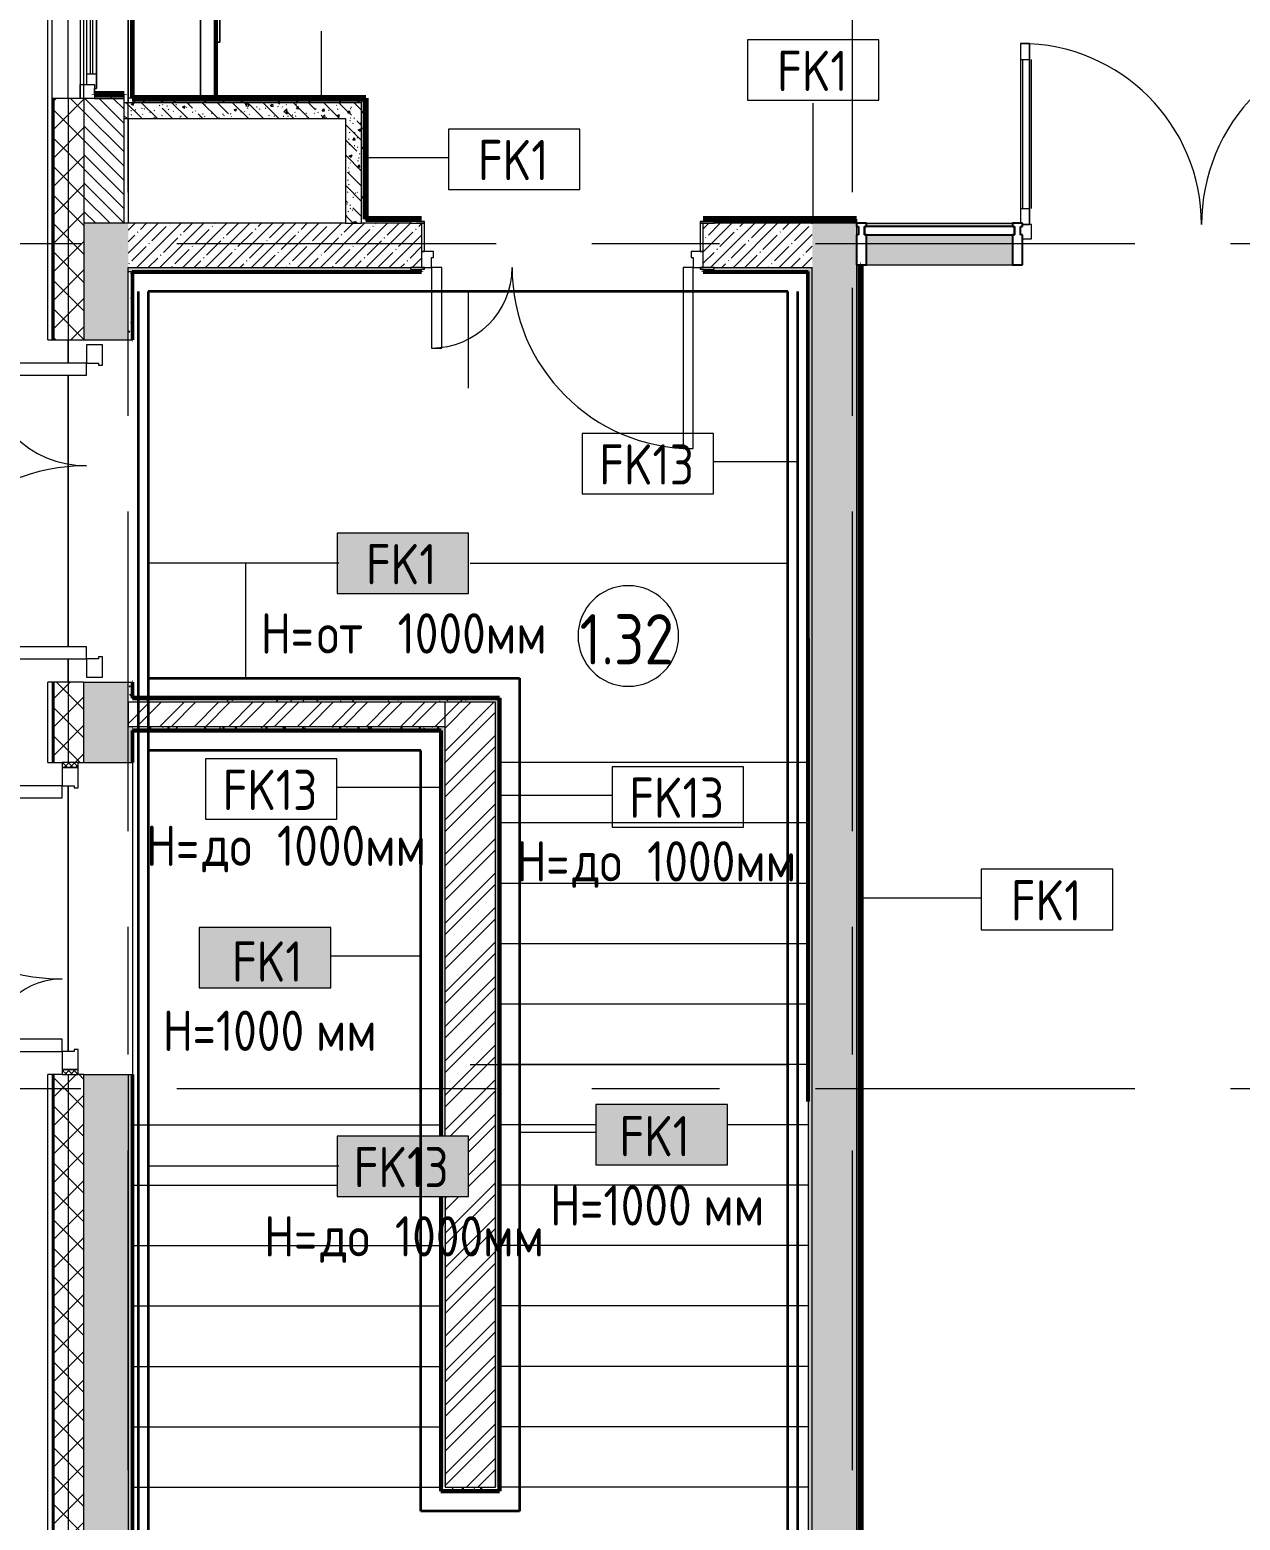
# Model space of a CAD drawing. Header units: millimetres. Extents: x -4060 to 187734, y -8553 to 29000.
# Drawn here: x -379 to 5637, y 1456 to 8861 of the extents above; entities that cross this region are included whole.
import ezdxf

# ---------------------------------------------------------------- set-up
doc = ezdxf.new("R2010")
doc.units = ezdxf.units.MM
doc.linetypes.add('Осевая', pattern=[3175, 635, -476.25, 1587.5, -476.25])
for name, color, linetype, lineweight in [('A-AREA-IDEN', 7, 'Continuous', 9), ('A-DETL', 7, 'Continuous', 9), ('A-DETL-1', 7, 'Continuous', 35), ('A-DETL-GENF', 7, 'Continuous', 9), ('A-DOOR', 7, 'Continuous', 9), ('A-DOOR-1', 7, 'Continuous', 13), ('A-DOOR-FRAM', 7, 'Continuous', 13), ('A-DOOR-FRAM-1', 7, 'Continuous', 9), ('A-GLAZ', 7, 'Continuous', 9), ('A-GLAZ-1', 7, 'Continuous', 13), ('A-GLAZ-CURT', 7, 'Continuous', 9), ('A-GLAZ-CURT-1', 7, 'Continuous', 25), ('A-GLAZ-CWMG', 7, 'Continuous', 9), ('A-GLAZ-CWMG-1', 7, 'Continuous', 25), ('A-WALL', 7, 'Continuous', 9), ('A-WALL-IDEN', 7, 'Continuous', 9), ('I-WALL', 7, 'Continuous', 9), ('S-STRS-1', 7, 'Continuous', 9), ('Знаки', 7, 'Continuous', 9), ('Оси-2', 7, 'Осевая', 9)]:
    doc.layers.add(name, color=color, linetype=linetype, lineweight=lineweight)
for name, color, linetype, lineweight, true_color in [('A-DETL-GENF-1', 7, 'Continuous', 9, 0xffffff), ('A-WALL-1', 7, 'Continuous', 9, 0xc0c0c0), ('A-WALL-3', 7, 'Continuous', 9, 0xff80c0), ('A-WALL-7', 5, 'Continuous', 9, 0x0000ff), ('G-ANNO-TEXT-1', 7, 'Continuous', 9, 0x3c3c3c), ('I-WALL-15', 5, 'Continuous', 53, 0x0000ff), ('I-WALL-16', 5, 'Continuous', 50, 0x0000ff), ('I-WALL-17', 7, 'Continuous', 80, 0xffd2ff), ('I-WALL-4', 7, 'Continuous', 9, 0xc0c0c0), ('I-WALL-7', 7, 'Continuous', 80, 0xff80c0), ('I-WALL-8', 7, 'Continuous', 53, 0xff80c0), ('S-WALL-ANLY', 7, 'Continuous', 13, 0x008040), ('S-WALL-ANLY-1', 7, 'Continuous', 5, 0x008040), ('Знаки-1', 7, 'Continuous', 9, 0xdfdfdf), ('Знаки-2', 9, 'Continuous', 9, 0x808080)]:
    doc.layers.add(name, color=color, linetype=linetype, lineweight=lineweight, true_color=true_color)
doc.styles.add('GOST Common', font='GOST_Common.ttf', dxfattribs={"width": 0.9, "height": 200})
doc.styles.add('GOST Common_1', font='GOST_Common.ttf', dxfattribs={"width": 0.9, "height": 250})
pattern_1 = [(45, (0, 0), (-57.0246, 57.0246), []), (45, (57.025, 0), (-57.0246, 57.0246), [100.806, -20.161, 3.353, -16.808])]
pattern_2 = [(45, (0, 0), (-85.5366, 85.5366), []), (45, (57.02, 0), (-85.5366, 85.5366), [])]
pattern_3 = [(135, (0, 0), (-75.4342, -75.4342), [106.68, -17.78, 3.556, -17.78]), (135, (0, 75.39), (-75.4342, -75.4342), []), (50, (0, 0), (127.5292, -11.1576), [13.335, -146.685]), (355, (0, 0), (-24.6697, 133.74), [10.668, -117.348]), (100.451, (10.63, -0.93), (102.8597, 122.5818), [11.333, -124.663]), (46.184, (0, 35.56), (189.7552, -29.4304), [20.002, -220.027]), (96.636, (15.81, 33.1), (166.182, 173.1996), [17, -186.995]), (351.184, (0, 35.56), (166.184, 173.1976), [16.002, -176.022]), (21, (17.78, 26.67), (106.1303, -71.586), [13.335, -146.685]), (326, (17.78, 26.67), (43.2619, 128.9318), [10.668, -117.348]), (71.451, (26.62, 20.7), (149.392, 57.345), [11.333, -124.663]), (37.5, (0, 0), (2.16223, 59.18836), [3.353, -112.573, 3.353, -115.773, -117.793]), (37.5, (0, 0), (2.16223, 59.18836), [-235.052, 3.353, -114.44]), (7.5, (0, 0), (46.77386, 70.12615), [3.353, -64.567, 3.353, -109.906, -44.894]), (7.5, (0, 0), (46.77386, 70.12615), [-181.178, 3.353, -41.542]), (327.5, (-39.65, 0), (94.91367, -4.0101), [3.353, -41.097, 3.353, -135.331, -184.023]), (327.5, (-39.65, 0), (94.91367, -4.0101), [-183.134, 3.353, -180.67]), (317.5, (-57.43, 0), (103.6906, 17.7988), [3.353, -54.432, 3.353, -88.748, -130.683]), (317.5, (-57.43, 0), (103.6906, 17.7988), [-149.885, 3.353, -127.33])]
pattern_4 = [(0, (0, 0), (121.92, 30.48), [10.058, -81.382, 10.058, -81.382, -487.68]), (0, (0, 0), (121.92, 30.48), [-182.88, 10.058, -172.822, 10.058, -81.382, -213.36]), (0, (0, 0), (121.92, 30.48), [-457.2, 10.058, -50.902, 10.058, -142.342]), (120, (45.72, 15.24), (-87.356454, 90.34582), [10.058, -81.382, 10.058, -81.382, -487.68]), (120, (45.72, 15.24), (-87.356454, 90.34582), [-182.88, 10.058, -172.822, 10.058, -81.382, -213.36]), (120, (45.72, 15.24), (-87.356454, 90.34582), [-457.2, 10.058, -50.902, 10.058, -142.342]), (240, (60.96, 76.2), (-34.563546, -120.82582), [10.058, -81.382, 10.058, -81.382, -487.68]), (240, (60.96, 76.2), (-34.563546, -120.82582), [-182.88, 10.058, -172.822, 10.058, -81.382, -213.36]), (240, (60.96, 76.2), (-34.563546, -120.82582), [-457.2, 10.058, -50.902, 10.058, -142.342])]

# ---------------------------------------------------------------- blocks, each defined once
blk = doc.blocks.new('120_Окно_СКБ_2Ст - 120_Окно_СКБ_2Ст 2300х2500 _мал створка справа_-22272277-План отделки стен 1 этажа в осях 1-12')
at = {"layer": 'A-GLAZ'}
for p, q in [((1150, -57), (-1150, -57)), ((-1130, -127), (-1100, -127)), ((-1030, -107), (200, -107)), ((200, -117), (-1030, -117)), ((270, -127), (300, -127)), ((370, -107), (1030, -107)), ((1030, -117), (370, -117)), ((1100, -127), (1130, -127))]:
    blk.add_line(p, q, dxfattribs=at)
at = {"layer": 'A-GLAZ-1'}
for p, q in [((-1150, -127), (-1150, -57)), ((-1150, -57), (-1080, -57)), ((-1080, -57), (-1080, -127)), ((250, -127), (250, -57)), ((250, -57), (320, -57)), ((320, -57), (320, -127)), ((1080, -127), (1080, -57)), ((1080, -57), (1150, -57)), ((1150, -57), (1150, -127)), ((-1080, -127), (-1150, -127)), ((-1080, -127), (-1100, -127)), ((-1100, -127), (-1100, -137)), ((-1100, -137), (270, -137)), ((270, -137), (-1100, -137)), ((250, -87), (-1080, -87)), ((-1080, -87), (-1080, -127)), ((-1030, -137), (-1030, -87)), ((200, -137), (200, -87)), ((250, -127), (250, -87)), ((320, -127), (250, -127)), ((270, -127), (250, -127)), ((270, -137), (270, -127)), ((320, -127), (300, -127)), ((300, -127), (300, -137)), ((300, -137), (1100, -137)), ((1100, -137), (300, -137)), ((1080, -87), (320, -87)), ((320, -87), (320, -127)), ((370, -137), (370, -87)), ((1030, -137), (1030, -87)), ((1080, -127), (1080, -87)), ((1150, -127), (1080, -127)), ((1100, -127), (1080, -127)), ((1100, -137), (1100, -127))]:
    blk.add_line(p, q, dxfattribs=at)
blk = doc.blocks.new('110_Дверь_СКБ_2Ст - Д-1 Лестничная клетка EIS60-24280000-План отделки стен 1 этажа в осях 1-12')
at = {"layer": 'A-DOOR'}
for centre, radius, start, end in [((-637.5, 110), 900, 0, 90), ((662.5, 110), 400, 90, 180)]:
    blk.add_arc(centre, radius, start, end, dxfattribs=at)
at = {"layer": 'A-DOOR-1'}
for p, q in [((-637.5, 1010), (-637.5, 110)), ((-587.5, 1010), (-637.5, 1010)), ((-587.5, 110), (-587.5, 1010)), ((662.5, 510), (612.5, 510)), ((612.5, 510), (612.5, 110)), ((662.5, 110), (662.5, 510)), ((-637.5, 110), (-587.5, 110)), ((612.5, 110), (662.5, 110))]:
    blk.add_line(p, q, dxfattribs=at)
at = {"layer": 'A-DOOR-FRAM'}
for p, q in [((-672.5, 118), (-742.5, 118)), ((-742.5, 118), (-742.5, 110)), ((-742.5, 110), (-672.5, 110)), ((-637.5, 110), (-687.5, 110)), ((-687.5, 110), (-687.5, 30)), ((-672.5, 110), (-672.5, 118)), ((-637.5, 60), (-637.5, 110)), ((662.5, 110), (662.5, 60)), ((712.5, 110), (662.5, 110)), ((767.5, 118), (697.5, 118)), ((697.5, 118), (697.5, 110)), ((697.5, 110), (767.5, 110)), ((712.5, 30), (712.5, 110)), ((767.5, 110), (767.5, 118)), ((-687.5, 30), (-627.5, 30)), ((-672.5, 30), (-687.5, 30)), ((-687.5, 30), (-687.5, -110)), ((-672.5, -110), (-672.5, 30)), ((-627.5, 60), (-637.5, 60)), ((-627.5, 30), (-627.5, 60)), ((662.5, 60), (652.5, 60)), ((652.5, 60), (652.5, 30)), ((652.5, 30), (712.5, 30)), ((712.5, 30), (697.5, 30)), ((697.5, 30), (697.5, -110)), ((712.5, -110), (712.5, 30)), ((-672.5, -110), (-742.5, -110)), ((-742.5, -110), (-742.5, -118)), ((-742.5, -118), (-672.5, -118)), ((-687.5, -110), (-672.5, -110)), ((-672.5, -118), (-672.5, -110)), ((697.5, -110), (712.5, -110)), ((767.5, -110), (697.5, -110)), ((697.5, -110), (697.5, -118)), ((697.5, -118), (767.5, -118)), ((767.5, -118), (767.5, -110))]:
    blk.add_line(p, q, dxfattribs=at)
blk = doc.blocks.new('110_Дверь_СКБ_2Ст_Наружная - ДН-1_л__ Двухстворчатая 1350 х3200 _ЛК_ в свету с верхним остеклением 2-22796854-План отделки стен 1 этажа в осях 1-12')
at = {"layer": 'A-DOOR'}
for centre, radius, start, end in [((-715.5, -91), 960, 0, 90), ((754.5, -91), 510, 90, 180)]:
    blk.add_arc(centre, radius, start, end, dxfattribs=at)
at = {"layer": 'A-DOOR-1'}
for p, q in [((-715.5, 869), (-715.5, -91)), ((-655.5, 869), (-715.5, 869)), ((-655.5, -91), (-655.5, 869)), ((754.5, 419), (694.5, 419)), ((694.5, 419), (694.5, -91)), ((754.5, -91), (754.5, 419)), ((-715.5, -91), (-655.5, -91)), ((694.5, -91), (754.5, -91))]:
    blk.add_line(p, q, dxfattribs=at)
at = {"layer": 'A-DOOR-FRAM'}
for p, q in [((-715.5, -91), (-805.5, -91)), ((-805.5, -91), (-805.5, -171)), ((-715.5, -151), (-715.5, -91)), ((754.5, -91), (754.5, -151)), ((844.5, -91), (754.5, -91)), ((844.5, -171), (844.5, -91)), ((-805.5, -171), (-705.5, -171)), ((-705.5, -151), (-715.5, -151)), ((-705.5, -171), (-705.5, -151)), ((754.5, -151), (744.5, -151)), ((744.5, -151), (744.5, -171)), ((744.5, -171), (844.5, -171))]:
    blk.add_line(p, q, dxfattribs=at)
blk = doc.blocks.new('110_Дверь_СКБ_2Ст_Наружная - ДН-3_л__ Двухстворчатая 1200 х3200 из подвала EI30-23666533-План отделки стен 1 этажа в осях 1-12')
at = {"layer": 'A-DOOR'}
h = blk.add_hatch(dxfattribs=at)
h.set_pattern_fill('FP_86', color=256, style=0, pattern_type=2)
h.set_pattern_definition([(135, (1526.41, 143.685), (-14.14214, -14.14214), []), (225, (1526.41, 143.685), (14.14214, -14.14214), [])])
h.paths.add_polyline_path([(769.5, 29), (769.5, -51), (794.5, -51), (794.5, 29)])
at = {"layer": 'A-DOOR-FRAM-1'}
h = blk.add_hatch(dxfattribs=at)
h.set_pattern_fill('FP_87', color=256, style=0, pattern_type=2)
h.set_pattern_definition([(45, (-596.384, 143.685), (-14.1421, 14.1421), []), (135, (-596.384, 143.685), (-14.1421, -14.1421), [])])
h.paths.add_polyline_path([(-755.5, 29), (-755.5, -51), (-730.5, -51), (-730.5, 29)])
at = {"layer": 'A-DOOR'}
for centre, radius, start, end in [((679.5, 29), 960, 90, 180), ((-640.5, 29), 360, 0, 90)]:
    blk.add_arc(centre, radius, start, end, dxfattribs=at)
at = {"layer": 'A-DOOR-1'}
for p, q in [((679.5, 989), (619.5, 989)), ((619.5, 989), (619.5, 29)), ((679.5, 29), (679.5, 989)), ((-640.5, 389), (-640.5, 29)), ((-580.5, 389), (-640.5, 389)), ((-580.5, 29), (-580.5, 389)), ((-640.5, 29), (-580.5, 29)), ((619.5, 29), (679.5, 29))]:
    blk.add_line(p, q, dxfattribs=at)
at = {"layer": 'A-DOOR-FRAM'}
for p, q in [((-730.5, 29), (-755.5, 29)), ((-755.5, 29), (-755.5, -51)), ((-640.5, 29), (-730.5, 29)), ((-730.5, 29), (-730.5, -51)), ((-730.5, -51), (-730.5, 29)), ((-640.5, -31), (-640.5, 29)), ((679.5, 29), (679.5, -31)), ((769.5, 29), (679.5, 29)), ((769.5, -51), (769.5, 29)), ((794.5, 29), (769.5, 29)), ((769.5, 29), (769.5, -51)), ((794.5, -51), (794.5, 29)), ((-755.5, -51), (-730.5, -51)), ((-730.5, -51), (-630.5, -51)), ((-630.5, -31), (-640.5, -31)), ((-630.5, -51), (-630.5, -31)), ((679.5, -31), (669.5, -31)), ((669.5, -31), (669.5, -51)), ((669.5, -51), (769.5, -51)), ((769.5, -51), (794.5, -51))]:
    blk.add_line(p, q, dxfattribs=at)
blk = doc.blocks.new('Прямоугольный импост - Импост структурный с накладкой - 190мм-31924846-План отделки стен 1 этажа в осях 1-12')
at = {"layer": 'A-GLAZ-CWMG-1'}
for p, q in [((-50, 0), (-50, 17)), ((-50, 17), (0, 17)), ((-40, 0), (-50, 0)), ((-40, -40), (-40, 0)), ((0, 0), (-10, 0)), ((-10, 0), (-10, -40)), ((0, 17), (0, 0)), ((-50, -190), (-50, -40)), ((-50, -40), (-40, -40)), ((-10, -40), (0, -40)), ((0, -40), (0, -190)), ((0, -190), (-50, -190))]:
    blk.add_line(p, q, dxfattribs=at)
blk = doc.blocks.new('Дверь_Витражная_остекление_ - ДВН_CОШ в витраже В-6-31924853-План отделки стен 1 этажа в осях 1-12')
at = {"layer": 'A-DETL-GENF'}
for p, q in [((-900, 60), (-855, 60)), ((-855, 60), (-855, -10)), ((900, 60), (855, 60)), ((855, 60), (855, -10)), ((-910, -930), (-910, -17)), ((-910, -17), (-910, -930)), ((-865, -10), (-900, -10)), ((-865, -10), (-900, -10)), ((-855, -10), (-900, -10)), ((-865, -930), (-865, -10)), ((-865, -930), (-865, -10)), ((855, -10), (900, -10)), ((865, -10), (900, -10)), ((865, -910), (865, -10)), ((865, -10), (865, -910)), ((900, -10), (865, -10)), ((910, -910), (910, -17)), ((910, -910), (910, -17)), ((-910, -90), (-865, -90)), ((-900, -850), (-900, -90)), ((-856, -850), (-856, -90)), ((856, -830), (856, -90)), ((910, -90), (865, -90)), ((900, -830), (900, -90)), ((-910, -850), (-865, -850)), ((910, -830), (865, -830)), ((-910, -930), (-865, -930)), ((-910, -930), (-865, -930)), ((910, -910), (865, -910)), ((865, -910), (910, -910))]:
    blk.add_line(p, q, dxfattribs=at)
at = {"layer": 'A-DOOR'}
for p, q in [((-910, -930), (-910, -17)), ((910, -910), (910, -17))]:
    blk.add_line(p, q, dxfattribs=at)
for centre, radius, start, end in [((-910, -10), 920, 270, 0), ((910, -10), 900, 180, 270)]:
    blk.add_arc(centre, radius, start, end, dxfattribs=at)
blk = doc.blocks.new('Системная панель - Стекло - 40мм-31924990-План отделки стен 1 этажа в осях 1-12')
at = {"layer": 'A-GLAZ-CURT-1'}
for p, q in [((372.5, 40), (-372.5, 40)), ((-372.5, 40), (-372.5, 0)), ((-372.5, 0), (372.5, 0)), ((372.5, 0), (372.5, 40))]:
    blk.add_line(p, q, dxfattribs=at)
blk = doc.blocks.new('Прямоугольный импост - Импост структурный с накладкой - 190мм-23800918-План отделки стен 1 этажа в осях 1-12')
at = {"layer": 'A-GLAZ-CWMG'}
for points in [[(4505, 7883), (4505, 7900), (3780, 7900), (3780, 7883)], [(4505, 7693), (4505, 7843), (3780, 7843), (3780, 7693)]]:
    blk.add_hatch(color=256, dxfattribs=at).paths.add_polyline_path(points)
for p, q in [((3780, 7900), (4505, 7900)), ((3780, 7693), (4505, 7693))]:
    blk.add_line(p, q, dxfattribs=at)
blk = doc.blocks.new('Прямоугольный импост - Импост структурный с накладкой - 190мм-31924841-План отделки стен 1 этажа в осях 1-12')
at = {"layer": 'A-GLAZ-CWMG-1'}
for p, q in [((-25, 0), (-25, 17)), ((-25, 17), (25, 17)), ((-15, 0), (-25, 0)), ((-15, -40), (-15, 0)), ((25, 0), (15, 0)), ((15, 0), (15, -40)), ((25, 17), (25, 0)), ((-25, -190), (-25, -40)), ((-25, -40), (-15, -40)), ((15, -40), (25, -40)), ((25, -40), (25, -190)), ((25, -190), (-25, -190))]:
    blk.add_line(p, q, dxfattribs=at)
blk = doc.blocks.new('Съемный металлический экран с перфорацией - E1-31419150-План отделки стен 1 этажа в осях 1-12')
at = {"layer": 'Знаки'}
h = blk.add_hatch(dxfattribs=at)
h.set_pattern_fill('FP_109', color=256, style=0, pattern_type=2)
h.set_pattern_definition([(270, (-8799.5, 547.406), (50.8, 3e-15), [13.612, -74.376]), (330, (-8792.694, 522.006), (25.4, 43.9941), [13.612, -74.376]), (30, (-8767.294, 515.2), (-25.4, 43.9941), [13.612, -74.376]), (300, (-8799.5, 533.79), (101.59984, -9e-05), [13.612, -87.988]), (300, (-8755.51, 559.19), (101.59984, -9e-05), [13.612, -87.988]), (60, (-8799.5, 547.41), (-50.79984, 87.9881), [13.612, -87.988]), (60, (-8755.51, 522.01), (-50.79984, 87.9881), [13.612, -87.988]), (0, (-8780.91, 515.2), (50.8, 87.988), [13.612, -87.988]), (0, (-8780.91, 566), (50.8, 87.988), [13.612, -87.988])])
h.paths.add_polyline_path([(0, 20), (0, 0), (1800, 0), (1800, 20), (1794.1, 20)])
at = {"layer": 'Знаки-1'}
for p, q in [((0, 0), (0, 20)), ((0, 20), (1800, 20)), ((1800, 0), (0, 0)), ((1800, 20), (1800, 0))]:
    blk.add_line(p, q, dxfattribs=at)
at = {"layer": 'Знаки-2'}
for p, q in [((1800, 20), (0, 20)), ((0, 20), (0, 0)), ((0, 0), (1800, 0)), ((1800, 0), (1800, 20))]:
    blk.add_line(p, q, dxfattribs=at)
blk = doc.blocks.new('Зашивка приборов отопления14 - Зашивка приборов отопления-33280456-План отделки стен 1 этажа в осях 1-12')
at = {"layer": 'A-WALL-1'}
for p, q in [((37471.9, 23439), (35392.9, 23439)), ((35391.9, 23079), (37471.9, 23079)), ((37471.9, 23079), (35391.9, 23079)), ((35391.9, 23004), (37471.9, 23004))]:
    blk.add_line(p, q, dxfattribs=at)
blk = doc.blocks.new('М_стена_0001 - Типоразмер_без рамки-25382661-План отделки стен 1 этажа в осях 1-12')
at = {"layer": 'A-WALL-IDEN'}
for p, q in [((3.258, 1.523), (-3.273, 1.523)), ((-3.273, 1.523), (-3.273, -1.477)), ((3.258, -1.477), (3.258, 1.523)), ((-3.273, -1.477), (3.258, -1.477))]:
    blk.add_line(p, q, dxfattribs=at)
blk = doc.blocks.new('Марка_Помещения - Номер-25198446-План отделки стен 1 этажа в осях 1-12')
at = {"layer": 'A-AREA-IDEN'}
for start, end in [(360, 180), (180, 360)]:
    blk.add_arc((0, 0), 2.5, start, end, dxfattribs=at)

msp = doc.modelspace()

# ---------------------------------------------------------------- hatches: boundary and pattern name
at = {"layer": 'A-DETL-GENF-1'}
for points in [[(1664, 6060), (1801.4, 6060), (1801.4, 6360), (1148.3, 6360), (1148.3, 6060), (1660, 6060)], [(463.5, 4100), (1116.6, 4100), (1116.6, 4400), (463.5, 4400), (463.5, 4234.2)], [(3088.1, 3221.6), (3088.1, 3521.6), (2435, 3521.6), (2435, 3221.6)], [(1665, 3064.3), (1801.4, 3064.3), (1801.4, 3364.3), (1148.3, 3364.3), (1148.3, 3064.3), (1664, 3064.3)]]:
    msp.add_hatch(color=256, dxfattribs=at).paths.add_polyline_path(points)
at = {"layer": 'A-WALL'}
h = msp.add_hatch(dxfattribs=at)
h.set_pattern_fill('FP_8', color=256, style=0, pattern_type=2)
h.set_pattern_definition([(45, (0, 0), (-70.7107, 70.7107), []), (135, (0, 0), (-70.7107, -70.7107), [])])
h.paths.add_polyline_path([(-110, -100), (-110, 3670), (-260, 3670), (-260, -100)])
h.paths.add_polyline_path([(-110, 5220), (-110, 5620), (-260, 5620), (-260, 5220), (-138, 5220)])
h.paths.add_polyline_path([(-260, 7320), (-110, 7320), (-110, 8520), (-260, 8520), (-260, 7728.1)])
h.paths.add_polyline_path([(-110, 10820), (-110, 12220), (-260, 12220), (-260, 10820), (-199.4, 10820)])
h.paths.add_polyline_path([(-154.3, 13120), (-110, 13120), (-110.6, 15350), (-260, 15350), (-260, 13120)])
h = msp.add_hatch(dxfattribs=at)
h.set_pattern_fill('FP_33', color=256, style=0, pattern_type=2)
h.set_pattern_definition([(135, (0, 0), (-35.35534, -35.35534), [])])
h.paths.add_polyline_path([(-110, 7900), (90, 7900), (90, 8520), (-110, 8520), (-110, 8473.8)])
h.paths.add_polyline_path([(-32.5, 10820), (90, 10820), (90, 10900), (-110, 10900), (-110, 10820)])
h.paths.add_polyline_path([(-110, 11400), (90, 11400), (90, 12220), (-110, 12220), (-110, 11653.5)])
h.paths.add_polyline_path([(2.1, 13120), (90, 13120), (90, 14700), (-110, 14700), (-110, 13120), (-0.7, 13120)])
at = {"layer": 'I-WALL'}
h = msp.add_hatch(dxfattribs=at)
h.set_pattern_fill('FP_106', color=256, style=0, pattern_type=2)
h.set_pattern_definition(pattern_4)
h.paths.add_polyline_path([(130, 8500), (130, 8521), (110, 8521), (110, 8500)])
h.paths.add_polyline_path([(122.5, 10857.5), (130, 10880), (130, 10900), (110, 10900), (110, 10880), (122.5, 10880)])
h = msp.add_hatch(dxfattribs=at)
h.set_pattern_fill('FP_106', color=256, style=0, pattern_type=2)
h.set_pattern_definition(pattern_4)
h.paths.add_polyline_path([(-48, 8520), (90, 8520), (90, 8540), (-58, 8540), (-58, 8520)])
h = msp.add_hatch(dxfattribs=at)
h.set_pattern_fill('FP_106', color=256, style=0, pattern_type=2)
h.set_pattern_definition(pattern_4)
h.paths.add_polyline_path([(1050, 8500), (1270, 8500), (1270, 8520), (130, 8520), (130, 8500), (986.5, 8500)])
h = msp.add_hatch(dxfattribs=at)
h.set_pattern_fill('FP_106', color=256, style=0, pattern_type=2)
h.set_pattern_definition(pattern_4)
h.paths.add_polyline_path([(1288.2, 7920), (1290, 7921), (1290, 8520), (1270, 8520), (1270, 7920)])
h = msp.add_hatch(dxfattribs=at)
h.set_pattern_fill('FP_45', color=256, style=0, pattern_type=2)
h.set_pattern_definition(pattern_3)
h.paths.add_polyline_path([(307.2, 8420), (1190, 8420), (1190, 8500), (90, 8500), (90, 8420), (110, 8420)])
h = msp.add_hatch(dxfattribs=at)
h.set_pattern_fill('FP_45', color=256, style=0, pattern_type=2)
h.set_pattern_definition(pattern_3)
h.paths.add_polyline_path([(1270, 7900), (1270, 8500), (1190, 8500), (1190, 7900)])
h = msp.add_hatch(dxfattribs=at)
h.set_pattern_fill('FP_1', color=256, style=0, pattern_type=2)
h.set_pattern_definition(pattern_1)
h.paths.add_polyline_path([(-110, -100), (110, -100), (110, 3670), (-110, 3670), (-110, -5.5)])
h.paths.add_polyline_path([(110, 5220), (110, 5620), (-110, 5620), (-110, 5220)])
h.paths.add_polyline_path([(110, 7320), (110, 7900), (-110, 7900), (-110, 7320), (30.3, 7320)])
h = msp.add_hatch(dxfattribs=at)
h.set_pattern_fill('FP_1', color=256, style=0, pattern_type=2)
h.set_pattern_definition(pattern_1)
h.paths.add_polyline_path([(1568.2, 7680), (1568.2, 7900), (110, 7900), (110, 7680), (1513.2, 7680)])
h.paths.add_polyline_path([(2968.2, 7680), (3510, 7680), (3510, 7900), (2968.2, 7900), (2968.2, 7730)])
h = msp.add_hatch(dxfattribs=at)
h.set_pattern_fill('FP_106', color=256, style=0, pattern_type=2)
h.set_pattern_definition(pattern_4)
h.paths.add_polyline_path([(1513.2, 7900), (1513.2, 7908), (1543.2, 7908), (1543.2, 7920), (1270, 7920), (1270, 7900), (1290, 7900)])
h.paths.add_polyline_path([(3490, 7900), (3730, 7900), (3730, 7920), (2993.2, 7920), (2993.2, 7908), (3023.2, 7908), (3023.2, 7900)])
h = msp.add_hatch(dxfattribs=at)
h.set_pattern_fill('FP_1', color=256, style=0, pattern_type=2)
h.set_pattern_definition(pattern_1)
h.paths.add_polyline_path([(3730, 120), (3730, 7900), (3510, 7900), (3510, 120), (3703.8, 120)])
h = msp.add_hatch(dxfattribs=at)
h.set_pattern_fill('FP_106', color=256, style=0, pattern_type=2)
h.set_pattern_definition(pattern_4)
h.paths.add_polyline_path([(110, 7660), (1568.2, 7660), (1568.2, 7672), (1513.2, 7672), (1513.2, 7680), (110, 7680)])
h.paths.add_polyline_path([(2968.2, 7660), (3490, 7660), (3490, 7680), (3023.2, 7680), (3023.2, 7672), (2968.2, 7672)])
h = msp.add_hatch(dxfattribs=at)
h.set_pattern_fill('FP_106', color=256, style=0, pattern_type=2)
h.set_pattern_definition(pattern_4)
h.paths.add_polyline_path([(130, 5540), (130, 5620), (110, 5620), (110, 5540)])
h.paths.add_polyline_path([(130, 7320), (130, 7660), (110, 7660), (110, 7320)])
h = msp.add_hatch(dxfattribs=at)
h.set_pattern_fill('FP_106', color=256, style=0, pattern_type=2)
h.set_pattern_definition(pattern_4)
h.paths.add_polyline_path([(3490, 289.5), (3510, 289.5), (3510, 7680), (3490, 7680), (3490, 510), (3492.1, 510), (3496.1, 460), (3490, 460)])
h = msp.add_hatch(dxfattribs=at)
h.set_pattern_fill('FP_106', color=256, style=0, pattern_type=2)
h.set_pattern_definition(pattern_4)
h.paths.add_polyline_path([(3750, 150), (3750, 7693), (3730, 7693), (3730, 150)])
h = msp.add_hatch(dxfattribs=at)
h.set_pattern_fill('FP_106', color=256, style=0, pattern_type=2)
h.set_pattern_definition(pattern_4)
h.paths.add_polyline_path([(1660, 5520), (1935, 5520), (1935, 5540), (110, 5540), (110, 5520), (986.5, 5520)])
h = msp.add_hatch(dxfattribs=at)
h.set_pattern_fill('FP_38', color=256, style=0, pattern_type=2)
h.set_pattern_definition(pattern_2)
h.paths.add_polyline_path([(110, 5400), (1685, 5400), (1685, 5520), (110, 5520)])
h = msp.add_hatch(dxfattribs=at)
h.set_pattern_fill('FP_38', color=256, style=0, pattern_type=2)
h.set_pattern_definition(pattern_2)
h.paths.add_polyline_path([(1685, 1620), (1935, 1620), (1935, 5520), (1685, 5520), (1685, 3364.3), (1801.4, 3364.3), (1801.4, 3064.3), (1685, 3064.3), (1685, 1644.2)])
h = msp.add_hatch(dxfattribs=at)
h.set_pattern_fill('FP_106', color=256, style=0, pattern_type=2)
h.set_pattern_definition(pattern_4)
h.paths.add_polyline_path([(1955, 1620), (1955, 5540), (1935, 5540), (1935, 1620)])
h = msp.add_hatch(dxfattribs=at)
h.set_pattern_fill('FP_106', color=256, style=0, pattern_type=2)
h.set_pattern_definition(pattern_4)
h.paths.add_polyline_path([(110, 289.5), (130, 289.5), (130, 3670), (110, 3670), (110, 1620)])
h.paths.add_polyline_path([(130, 5220), (130, 5400), (110, 5400), (110, 5220)])
h = msp.add_hatch(dxfattribs=at)
h.set_pattern_fill('FP_106', color=256, style=0, pattern_type=2)
h.set_pattern_definition(pattern_4)
h.paths.add_polyline_path([(986.5, 5380), (1665, 5380), (1664, 5400), (130, 5400), (131, 5380)])
h = msp.add_hatch(dxfattribs=at)
h.set_pattern_fill('FP_106', color=256, style=0, pattern_type=2)
h.set_pattern_definition(pattern_4)
h.paths.add_polyline_path([(1665, 1620), (1685, 1620), (1685, 3064.3), (1665, 3064.3), (1665, 1624.8)])
h.paths.add_polyline_path([(1675.7, 3364.3), (1685, 3364.3), (1685, 5400), (1665, 5400), (1665, 3364.3)])
h = msp.add_hatch(dxfattribs=at)
h.set_pattern_fill('FP_106', color=256, style=0, pattern_type=2)
h.set_pattern_definition(pattern_4)
h.paths.add_polyline_path([(1665, 1600), (1955, 1600), (1955, 1620), (1665, 1620), (1665, 1615.9)])

# ---------------------------------------------------------------- linework, layer by layer
at = {"layer": 'A-DETL'}
for p, q in [((1801.4, 7080), (1801.4, 7560)), ((1801.4, 6360), (1148.3, 6360)), ((1148.3, 6360), (1148.3, 6060)), ((1801.4, 6060), (1801.4, 6360)), ((1156.9, 6211), (210, 6211)), ((693.4, 6211), (693.4, 5640)), ((1810, 6211), (3389, 6211)), ((1148.3, 6060), (1801.4, 6060)), ((1116.6, 4400), (463.5, 4400)), ((463.5, 4400), (463.5, 4100)), ((1116.6, 4100), (1116.6, 4400)), ((1116.6, 4260), (1565, 4260)), ((463.5, 4100), (1116.6, 4100)), ((1810, 3720), (3389, 3720)), ((3088.1, 3521.6), (2435, 3521.6)), ((2435, 3521.6), (2435, 3221.6)), ((3088.1, 3221.6), (3088.1, 3521.6)), ((1801.4, 3364.3), (1148.3, 3364.3)), ((1148.3, 3364.3), (1148.3, 3064.3)), ((1801.4, 3064.3), (1801.4, 3364.3)), ((2435, 3381.6), (2055, 3381.6)), ((1156.9, 3215.3), (210, 3215.3)), ((2435, 3221.6), (3088.1, 3221.6)), ((1148.3, 3064.3), (1801.4, 3064.3))]:
    msp.add_line(p, q, dxfattribs=at)
at = {"layer": 'A-DETL-1'}
for p, q in [((160, 7560), (160, 140)), ((3389, 7560), (210, 7560)), ((210, 7560), (210, 140)), ((3389, 590), (3389, 7560)), ((3439, 590), (3439, 7560)), ((210, 5640), (2055, 5640)), ((2055, 5640), (2055, 1500)), ((1565, 5280), (210, 5280)), ((1565, 1500), (1565, 5280)), ((2055, 1500), (1565, 1500))]:
    msp.add_line(p, q, dxfattribs=at)
at = {"layer": 'A-WALL'}
for p, q in [((-263, 8520), (-263, 7320)), ((-260, 8520), (-260, 7320)), ((-110, 8520), (-110, 7320)), ((90, 7900), (-110, 7900)), ((1190, 7900), (1270, 7900)), ((1290, 7920), (1290, 7921)), ((1543.2, 7920), (1290, 7920)), ((110, 7680), (1513.2, 7680)), ((110, 7660), (1568.2, 7660)), ((2968.2, 7660), (3490, 7660)), ((3023.2, 7680), (3490, 7680)), ((-263, 5620), (-263, 5220)), ((-260, 5620), (-260, 5220)), ((-110, 5220), (-110, 5620)), ((110, 5520), (110, 5400)), ((1685, 3364.3), (1685, 5520)), ((1935, 1620), (1935, 5520)), ((1665, 5380), (1665, 5379)), ((-263, 3670), (-263, -253)), ((-260, 3670), (-260, -250)), ((-110, -100), (-110, 3670)), ((1665, 3064.3), (1665, 1620)), ((1685, 3064.3), (1685, 1620)), ((1685, 1620), (1935, 1620))]:
    msp.add_line(p, q, dxfattribs=at)
at = {"layer": 'A-WALL-1'}
for p, q in [((-290, 7320), (-290, 15380)), ((-268, 7320), (-268, 15358)), ((-58, 8520), (-268, 8520)), ((90, 7900), (90, 8520)), ((-290, 7320), (-110, 7320)), ((-110, 5620), (-290, 5620)), ((-290, 5220), (-290, 5620)), ((-268, 5620), (-268, 5220)), ((-290, 5220), (-218, 5220)), ((-138, 5220), (-110, 5220)), ((-218, 3670), (-290, 3670)), ((-290, -280), (-290, 3670)), ((-268, 3670), (-268, -258)), ((-110, 3670), (-138, 3670))]:
    msp.add_line(p, q, dxfattribs=at)
at = {"layer": 'A-WALL-3'}
for p, q in [((130, 8521), (130, 8520)), ((1290, 8520), (1290, 7921))]:
    msp.add_line(p, q, dxfattribs=at)
at = {"layer": 'A-WALL-7'}
for p, q in [((130, 7660), (130, 7659)), ((3490, 7659), (3490, 7660)), ((1665, 3364.3), (1665, 5379))]:
    msp.add_line(p, q, dxfattribs=at)
at = {"layer": 'A-WALL-IDEN'}
for p, q in [((1070.6, 8520.5), (1070.6, 8854.1)), ((3515, 7920.5), (3515, 8497.2)), ((1290.5, 8226.3), (1701.4, 8226.3)), ((3441.6, 6713.8), (3019.6, 6713.8)), ((1664.5, 5096.6), (1147.7, 5096.6)), ((1955.5, 5057.7), (2516, 5057.7)), ((3750.5, 4547.8), (4350.3, 4547.8))]:
    msp.add_line(p, q, dxfattribs=at)
at = {"layer": 'I-WALL-15'}
for p, q in [((130, 7659), (1568.2, 7659)), ((1568.2, 7659), (1568.2, 7660)), ((2968.2, 7660), (2968.2, 7659)), ((2968.2, 7659), (3490, 7659)), ((3490, 5837.2), (3489, 5837.2)), ((3489, 5837.2), (3489, 3535.7)), ((3490, 3535.7), (3490, 5837.2)), ((1956, 5541), (131, 5541)), ((131, 5541), (131, 5540)), ((131, 5540), (1955, 5540)), ((1955, 5540), (1955, 1600)), ((1956, 1599), (1956, 5541)), ((1665, 5380), (131, 5380)), ((131, 5380), (131, 5379)), ((131, 5379), (1664, 5379)), ((1664, 5379), (1664, 3364.3)), ((3489, 3535.7), (3490, 3535.7)), ((1664, 3064.3), (1664, 1599)), ((1664, 1599), (1956, 1599)), ((1665, 1600), (1665, 1620)), ((1955, 1600), (1665, 1600))]:
    msp.add_line(p, q, dxfattribs=at)
at = {"layer": 'I-WALL-16'}
for p, q in [((131, 7659), (131, 7320)), ((3489, 5837.2), (3489, 7660)), ((130, 7320), (131, 7320)), ((3490, 6025.4), (3489, 6025.4)), ((131, 5620), (130, 5620)), ((131, 5620), (131, 5540)), ((131, 5379), (131, 5220)), ((130, 5220), (131, 5220)), ((131, 3670), (130, 3670)), ((131, 3670), (131, 141))]:
    msp.add_line(p, q, dxfattribs=at)
at = {"layer": 'I-WALL-17'}
for p, q in [((90, 8541), (-58, 8541)), ((-58, 8541), (-58, 8540)), ((-58, 8540), (90, 8540)), ((90, 8540), (90, 8541))]:
    msp.add_line(p, q, dxfattribs=at)
at = {"layer": 'I-WALL-4'}
for p, q in [((110, 10900), (110, 8500)), ((-110, 8520), (-110, 10820)), ((-58, 8540), (-58, 8520)), ((-58, 8520), (90, 8520)), ((90, 8520), (90, 8540)), ((130, 8521), (110, 8521)), ((90, 8500), (1270, 8500)), ((1270, 7900), (1270, 8500)), ((90, 8420), (1190, 8420)), ((110, 8420), (110, 7900)), ((1190, 8420), (1190, 7900)), ((1190, 7900), (90, 7900)), ((1513.2, 7900), (1270, 7900)), ((1543.2, 7908), (1543.2, 7920)), ((2993.2, 7920), (2993.2, 7908)), ((3730, 7900), (3023.2, 7900)), ((3730, 7920), (3730, -100)), ((110, 7320), (110, 7680)), ((130, 7320), (130, 7659)), ((1568.2, 7660), (1568.2, 7672)), ((2968.2, 7672), (2968.2, 7660)), ((3490, 7680), (3510, 7680)), ((3490, 7659), (3490, 536)), ((3510, 120), (3510, 7680)), ((3750, 7693), (3730, 7693)), ((3730, 7693), (3730, 150)), ((3750, 7690), (3750, 7693)), ((-110, 7320), (130, 7320)), ((-110, 5620), (130, 5620)), ((110, 5520), (110, 5620)), ((130, 5540), (130, 5620)), ((1935, 5520), (110, 5520)), ((131, 5540), (130, 5540)), ((110, 5220), (110, 5400)), ((110, 5400), (1685, 5400)), ((130, 5220), (130, 5380)), ((130, 5380), (131, 5380)), ((-110, 5220), (130, 5220)), ((-110, 3670), (130, 3670)), ((110, 3670), (110, 289.5)), ((130, 3670), (130, 289.5))]:
    msp.add_line(p, q, dxfattribs=at)
at = {"layer": 'I-WALL-7'}
for p, q in [((1291, 8521), (130, 8521)), ((130, 8520), (1290, 8520)), ((1291, 7921), (1291, 8521)), ((1568.2, 7921), (1291, 7921)), ((1543.2, 7920), (1568.2, 7920)), ((1568.2, 7920), (1568.2, 7921)), ((3730, 7921), (2968.2, 7921)), ((2968.2, 7921), (2968.2, 7920)), ((2968.2, 7920), (3730, 7920)), ((3730, 7920), (3730, 7921)), ((3750, 7690), (3750, 141)), ((3751, 7690), (3750, 7690)), ((3751, 141), (3751, 7690))]:
    msp.add_line(p, q, dxfattribs=at)
at = {"layer": 'I-WALL-8'}
for p, q in [((130, 8521), (130, 10600)), ((131, 10600), (131, 8521)), ((545, 8521), (545, 10600)), ((546, 10600), (546, 8521))]:
    msp.add_line(p, q, dxfattribs=at)
at = {"layer": 'S-STRS-1'}
for p, q in [((131, 5379), (131, 3420)), ((1664, 5379), (131, 5379)), ((1664, 3420), (1664, 5379)), ((3490, 5220), (1960, 5220)), ((1960, 5220), (1960, 4920)), ((3490, 5220), (1960, 5220)), ((1960, 4920), (1960, 4620)), ((3490, 4920), (1960, 4920)), ((3490, 4920), (1960, 4920)), ((1960, 4620), (1960, 4320)), ((3490, 4620), (1960, 4620)), ((3490, 4620), (1960, 4620)), ((1960, 4320), (1960, 4020)), ((3490, 4320), (1960, 4320)), ((3490, 4320), (1960, 4320)), ((1960, 4020), (1960, 3720)), ((3490, 4020), (1960, 4020)), ((3490, 4020), (1960, 4020)), ((1960, 3720), (1960, 3420)), ((3490, 3720), (1960, 3720)), ((3490, 3720), (1960, 3720)), ((130, 3420), (1660, 3420)), ((130, 3420), (1660, 3420)), ((1660, 3420), (1664, 3420)), ((1660, 3364.3), (1660, 3420)), ((1960, 3420), (1960, 3120)), ((2435, 3420), (1960, 3420)), ((2435, 3420), (1960, 3420)), ((3490, 3420), (3088.1, 3420)), ((3490, 3420), (3088.1, 3420)), ((130, 3120), (1148.3, 3120)), ((130, 3120), (1148.3, 3120)), ((1960, 3120), (1960, 2820)), ((3490, 3120), (1960, 3120)), ((3490, 3120), (1960, 3120)), ((1660, 2820), (1660, 3064.3)), ((130, 2820), (1660, 2820)), ((130, 2820), (1660, 2820)), ((1660, 2520), (1660, 2820)), ((1960, 2820), (1960, 2520)), ((3490, 2820), (1960, 2820)), ((3490, 2820), (1960, 2820)), ((130, 2520), (1660, 2520)), ((130, 2520), (1660, 2520)), ((1660, 2220), (1660, 2520)), ((1960, 2520), (1960, 2220)), ((3490, 2520), (1960, 2520)), ((3490, 2520), (1960, 2520)), ((130, 2220), (1660, 2220)), ((130, 2220), (1660, 2220)), ((1660, 1920), (1660, 2220)), ((1960, 2220), (1960, 1920)), ((3490, 2220), (1960, 2220)), ((3490, 2220), (1960, 2220)), ((130, 1920), (1660, 1920)), ((130, 1920), (1660, 1920)), ((1660, 1620), (1660, 1920)), ((1960, 1920), (1960, 1620)), ((3490, 1920), (1960, 1920)), ((3490, 1920), (1960, 1920)), ((130, 1620), (1660, 1620)), ((130, 1620), (1660, 1620)), ((1665, 1620), (1660, 1620)), ((1960, 1620), (1955, 1620)), ((3490, 1620), (1960, 1620)), ((3490, 1620), (1960, 1620))]:
    msp.add_line(p, q, dxfattribs=at)
at = {"layer": 'S-WALL-ANLY'}
for p, q in [((-189, 8520), (-189, 10820)), ((-189, 7205), (-189, 7320)), ((-189, 7320), (-189, 7205)), ((-189, 5795), (-189, 7145)), ((-189, 7145), (-189, 5795)), ((-189, 5620), (-189, 5735)), ((-189, 5735), (-189, 5620)), ((-189, 3785), (-189, 5105)), ((-189, 5105), (-189, 3785))]:
    msp.add_line(p, q, dxfattribs=at)
at = {"layer": 'S-WALL-ANLY-1'}
for p, q in [((-189, 8520), (-189, 7320)), ((-189, 5620), (-189, 5220)), ((-189, 3670), (-189, -179))]:
    msp.add_line(p, q, dxfattribs=at)
at = {"layer": 'Оси-2'}
for p, q in [((3710, 593.7), (3710, 24898.1)), ((110, 593.7), (110, 12880)), ((-760.2, 7800), (35990, 7800)), ((-760.2, 3600), (35990, 3600))]:
    msp.add_line(p, q, dxfattribs=at)

# ---------------------------------------------------------------- block references
at = {"layer": 'A-AREA-IDEN', "xscale": 99.99999999999993, "yscale": 99.99999999999993, "zscale": 99.99999999999993}
msp.add_blockref('Марка_Помещения - Номер-25198446-План отделки стен 1 этажа в осях 1-12', (2595.9, 5849), dxfattribs=at)
at = {"layer": 'A-DOOR'}
for name, p, rotation in [('Дверь_Витражная_остекление_ - ДВН_CОШ в витраже В-6-31924853-План отделки стен 1 этажа в осях 1-12', (5455, 7883), 180), ('110_Дверь_СКБ_2Ст - Д-1 Лестничная клетка EIS60-24280000-План отделки стен 1 этажа в осях 1-12', (2280.7, 7790), 180), ('110_Дверь_СКБ_2Ст_Наружная - ДН-1_л__ Двухстворчатая 1350 х3200 _ЛК_ в свету с верхним остеклением 2-22796854-План отделки стен 1 этажа в осях 1-12', (-189, 6450.5), 89.99999999999991), ('110_Дверь_СКБ_2Ст_Наружная - ДН-3_л__ Двухстворчатая 1200 х3200 из подвала EI30-23666533-План отделки стен 1 этажа в осях 1-12', (-189, 4425.5), 89.99999999999991)]:
    msp.add_blockref(name, p, dxfattribs=dict(at, rotation=rotation))
at = {"layer": 'A-GLAZ', "rotation": 89.99999999999991}
msp.add_blockref('120_Окно_СКБ_2Ст - 120_Окно_СКБ_2Ст 2300х2500 _мал створка справа_-22272277-План отделки стен 1 этажа в осях 1-12', (-185, 9670), dxfattribs=at)
at = {"layer": 'A-GLAZ-CURT', "rotation": 180}
msp.add_blockref('Системная панель - Стекло - 40мм-31924990-План отделки стен 1 этажа в осях 1-12', (4142.5, 7883), dxfattribs=at)
at = {"layer": 'A-GLAZ-CWMG', "extrusion": (0, 0, -1)}
for name, p in [('Прямоугольный импост - Импост структурный с накладкой - 190мм-31924846-План отделки стен 1 этажа в осях 1-12', (-3730, 7883)), ('Прямоугольный импост - Импост структурный с накладкой - 190мм-31924841-План отделки стен 1 этажа в осях 1-12', (-4530, 7883))]:
    msp.add_blockref(name, p, dxfattribs=at)
at = {"layer": 'A-GLAZ-CWMG'}
msp.add_blockref('Прямоугольный импост - Импост структурный с накладкой - 190мм-23800918-План отделки стен 1 этажа в осях 1-12', (0, 0), dxfattribs=at)
at = {"layer": 'A-WALL-1', "rotation": 90.0000000000001}
msp.add_blockref('Зашивка приборов отопления14 - Зашивка приборов отопления-33280456-План отделки стен 1 этажа в осях 1-12', (23549, -26871.9), dxfattribs=at)
at = {"layer": 'A-WALL-IDEN', "xscale": 99.99999999999993, "yscale": 99.99999999999993, "zscale": 99.99999999999993}
for p in [(3515.7, 8658.8), (2028.8, 8215.8), (2693.8, 6703.3), (821.9, 5086.2), (2843.3, 5047.2), (4677.7, 4537.4)]:
    msp.add_blockref('М_стена_0001 - Типоразмер_без рамки-25382661-План отделки стен 1 этажа в осях 1-12', p, dxfattribs=at)
at = {"layer": 'Знаки-1', "rotation": 90.00000000000001}
msp.add_blockref('Съемный металлический экран с перфорацией - E1-31419150-План отделки стен 1 этажа в осях 1-12', (566, 8799.5), dxfattribs=at)

# ---------------------------------------------------------------- texts
at = {"layer": 'A-AREA-IDEN', "insert": (2354, 5957.6), "char_height": 250, "width": 606.076, "attachment_point": 1, "style": 'GOST Common_1'}
msp.add_mtext('1.32', dxfattribs=at)
at = {"layer": 'A-WALL-IDEN', "char_height": 200, "attachment_point": 1, "style": 'GOST Common'}
for s, insert, width in [('FK1', (3335.5, 8756.8), 447.342), ('FK1', (1848.5, 8313.8), 447.342), ('FK13', (2451, 6801.3), 598.861), ('FK13', (579.1, 5184.2), 598.861), ('FK13', (2600.5, 5145.3), 598.861), ('FK1', (4497.4, 4635.4), 447.342)]:
    msp.add_mtext(s, dxfattribs=dict(at, insert=insert, width=width))
at = {"layer": 'G-ANNO-TEXT-1', "char_height": 200, "attachment_point": 1, "style": 'GOST Common'}
for s, insert, width in [('FK1', (1291.8, 6305.7), 447.342), ('\\fGOST Common|b0|i0|c204|p34|;\\W.9;Н', (767.9, 5961.7), 180.38), (' 1000', (1339.4, 5961.7), 663.797), ('\\fGOST Common|b0|i0|c204|p34|;\\W.9;=', (916.7, 5961.7), 158.734), ('от', (1047.7, 5961.7), 353.544), ('мм', (1887.1, 5961.7), 360.759), ('\\fGOST Common|b0|i0|c204|p34|;\\W.9;Н', (198.2, 4906.7), 180.38), (' 1000', (740, 4906.7), 663.797), ('\\fGOST Common|b0|i0|c204|p34|;\\W.9;=', (347.1, 4906.7), 158.734), ('до', (478, 4906.7), 317.468), ('мм', (1287.7, 4906.7), 360.759), ('\\fGOST Common|b0|i0|c204|p34|;\\W.9;Н', (2038, 4829.4), 180.38), (' 1000', (2579.7, 4829.4), 663.797), ('\\fGOST Common|b0|i0|c204|p34|;\\W.9;=', (2186.8, 4829.4), 158.734), ('до', (2317.8, 4829.4), 317.468), ('мм', (3127.4, 4829.4), 360.759), ('FK1', (626.1, 4331.4), 447.342), ('\\fGOST Common|b0|i0|c204|p34|;\\W.9;Н', (280.8, 3987.4), 180.38), ('=1000', (429.6, 3987.4), 743.164), ('мм', (1042.8, 3987.4), 360.759), ('FK1', (2551.8, 3463.6), 447.342), ('FK13', (1231.1, 3310), 598.861), ('\\fGOST Common|b0|i0|c204|p34|;\\W.9;Н', (2206.5, 3119.6), 180.38), ('=1000', (2355.4, 3119.6), 743.164), ('мм', (2968.5, 3119.6), 360.759), ('\\fGOST Common|b0|i0|c204|p34|;\\W.9;Н', (784.6, 2966), 180.38), (' 1000', (1326.3, 2966), 663.797), ('до', (1064.4, 2966), 317.468), ('мм', (1874, 2966), 360.759), ('\\fGOST Common|b0|i0|c204|p34|;\\W.9;=', (933.4, 2966), 158.734)]:
    msp.add_mtext(s, dxfattribs=dict(at, insert=insert, width=width))

doc.saveas('drawing.dxf')
